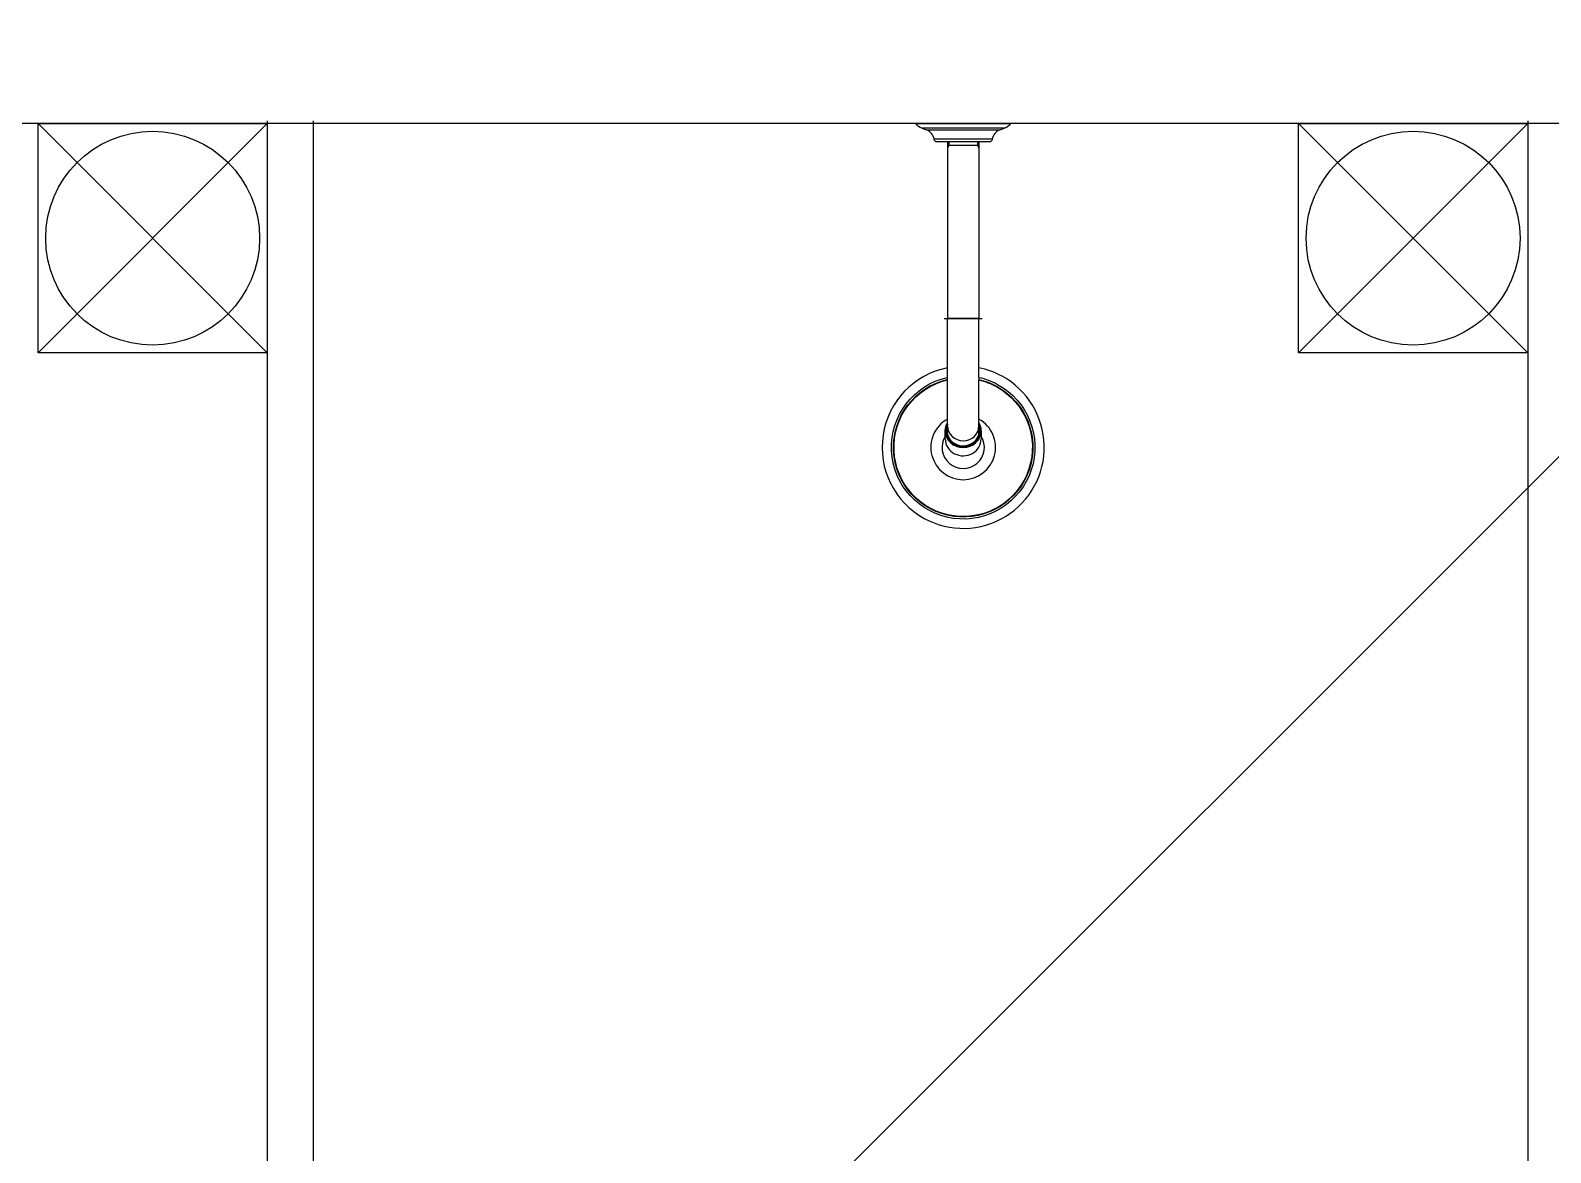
# Model space of a CAD drawing. Header units: millimetres. Extents: x 732 to 1037, y 127 to 299.
# Drawn here: x 735.023 to 736.018, y 288.508 to 289.243 of the extents above; entities that cross this region are included whole.
import ezdxf

# ---------------------------------------------------------------- set-up
doc = ezdxf.new("R2010")
doc.units = ezdxf.units.MM
doc.layers.add('I-ARQ', color=8, linetype='Continuous')

# ---------------------------------------------------------------- blocks, each defined once
blk = doc.blocks.new('A$C4CA24491')
at = {"layer": 'I-ARQ', "color": 2}
blk.add_line((0, 12.24627), (6.79925, 19.04552), dxfattribs=at)

msp = doc.modelspace()

# ---------------------------------------------------------------- linework, layer by layer
at = {"layer": 'I-ARQ'}
for p, q in [((736.85758, 289.18192), (734.38258, 289.18192)), ((735.17758, 289.03192), (735.02758, 289.18192)), ((735.17758, 289.18192), (735.02758, 289.03192)), ((735.02758, 289.03192), (735.02758, 289.18192)), ((735.02758, 289.18192), (735.17758, 289.18192)), ((735.17758, 289.18378), (735.17758, 287.82192)), ((735.17758, 289.18192), (735.17758, 289.03192)), ((735.20758, 289.18378), (735.20758, 287.82192)), ((736.00258, 289.03192), (735.85258, 289.18192)), ((736.00258, 289.18192), (735.85258, 289.03192)), ((735.85258, 289.03192), (735.85258, 289.18192)), ((735.85258, 289.18192), (736.00258, 289.18192)), ((736.00258, 289.18378), (736.00258, 287.82192)), ((736.00258, 289.18192), (736.00258, 289.03192)), ((735.17758, 289.03192), (735.02758, 289.03192)), ((736.00258, 289.03192), (735.85258, 289.03192))]:
    msp.add_line(p, q, dxfattribs=at)
for points in [[(735.60598, 289.17892, -0.164371), (735.60222, 289.18192), (735.66399, 289.18192, -0.164371), (735.66024, 289.17892)], [(735.61404, 289.17166, 0.280777), (735.60916, 289.17776)], [(735.65706, 289.17776, 0.280777), (735.65218, 289.17166)], [(735.65218, 289.17166, -0.377188), (735.65019, 289.16991), (735.61602, 289.16991, -0.377188), (735.61404, 289.17166)], [(735.62277, 289.02202, 0.700978), (735.60767, 288.92342, 1), (735.65855, 289.01655, 0.07613), (735.64344, 289.02202)], [(735.64344, 289.01578, -0.06962), (735.65562, 289.01119, -5.480122), (735.62277, 289.01578)], [(735.64344, 289.01578), (735.64344, 289.01442, -0.067971), (735.65498, 289.01002, -5.429636), (735.62277, 289.01442)], [(735.64344, 288.98846), (735.64344, 289.01409, -0.067551), (735.65483, 289.00974, -5.416932), (735.62277, 289.01409)], [(735.62277, 288.98846, 3.836175), (735.64344, 288.98846)], [(735.62135, 288.97551), (735.62135, 288.981, -0.128945), (735.62277, 288.98617)], [(735.62135, 288.97732, 1.802734), (735.64487, 288.97732)]]:
    msp.add_lwpolyline(points, format="xyb", dxfattribs=at)
msp.add_lwpolyline([(735.66024, 289.17892), (735.60598, 289.17892), (735.60916, 289.17776), (735.65706, 289.17776)], close=True, dxfattribs=at)
for points in [[(735.65218, 289.17166), (735.61404, 289.17166)], [(735.62381, 289.16991), (735.62381, 289.16758), (735.62277, 289.16579)], [(735.62277, 289.16991), (735.62277, 289.05428)], [(735.64344, 289.16758), (735.62277, 289.16758)], [(735.64241, 289.16758), (735.62494, 289.16758)], [(735.64241, 289.16991), (735.64241, 289.16758)], [(735.64241, 289.16758), (735.64344, 289.16579)], [(735.64344, 289.16991), (735.64344, 289.05428)], [(735.6207, 289.05428), (735.64551, 289.05428)], [(735.62277, 289.02202), (735.62277, 289.05428)], [(735.64344, 289.05428), (735.62277, 289.05428)], [(735.64344, 289.02202), (735.64344, 289.05428)], [(735.62277, 288.98846), (735.62277, 289.02202)], [(735.64344, 289.01578), (735.64344, 289.02202)], [(735.62277, 288.97897), (735.62277, 288.98846)], [(735.64344, 288.97897), (735.64344, 288.98846)], [(735.64487, 288.98088), (735.64487, 288.97732)], [(735.64487, 288.97732), (735.64487, 288.97551)]]:
    msp.add_lwpolyline(points, dxfattribs=at)
for centre in [(735.10258, 289.10692), (735.92758, 289.10692)]:
    msp.add_circle(centre, 0.07, dxfattribs=at)
for centre, major_axis, ratio, start_param, end_param in [((735.63311, 288.98106), (-0.01126, 0), 0.939693, 5.874594, 9.833369), ((735.63311, 288.98106), (-0.01116, 0), 0.939693, 5.895727, 9.812236), ((735.63311, 288.98088), (-0.01176, 0), 0.939693, 6.283156, 9.424748), ((735.63311, 288.98093), (-0.01055, 0), 0.939693, 6.083746, 6.283156), ((735.63311, 288.98093), (-0.01055, 0), 0.939693, 6.283156, 7.353981), ((735.63311, 288.98037), (-0.01055, 0), 0.939693, 6.083746, 6.254788), ((735.63311, 288.98403), (0.01034, 0), 0.939693, 3.141593, 6.283185), ((735.63311, 288.98093), (-0.01055, 0), 0.939693, 1.070796, 3.141564), ((735.63311, 288.98093), (-0.01055, 0), 0.939693, 3.141564, 3.341037), ((735.63311, 288.98037), (-0.01055, 0), 0.939693, 3.169992, 3.341037), ((735.63311, 288.98088), (-0.01176, -0.00001), 0.942388, 3.140774, 3.638398), ((735.63311, 288.97551), (-0.01176, 0), 0.939693, 6.283156, 7.353981), ((735.63311, 288.97551), (-0.01176, 0), 0.939693, 1.070796, 3.141564)]:
    msp.add_ellipse(centre, major_axis=major_axis, ratio=ratio, start_param=start_param, end_param=end_param, dxfattribs=at)

# ---------------------------------------------------------------- block references
msp.add_blockref('A$C4CA24491', (733.63258, 274.32726))

doc.saveas('drawing.dxf')
